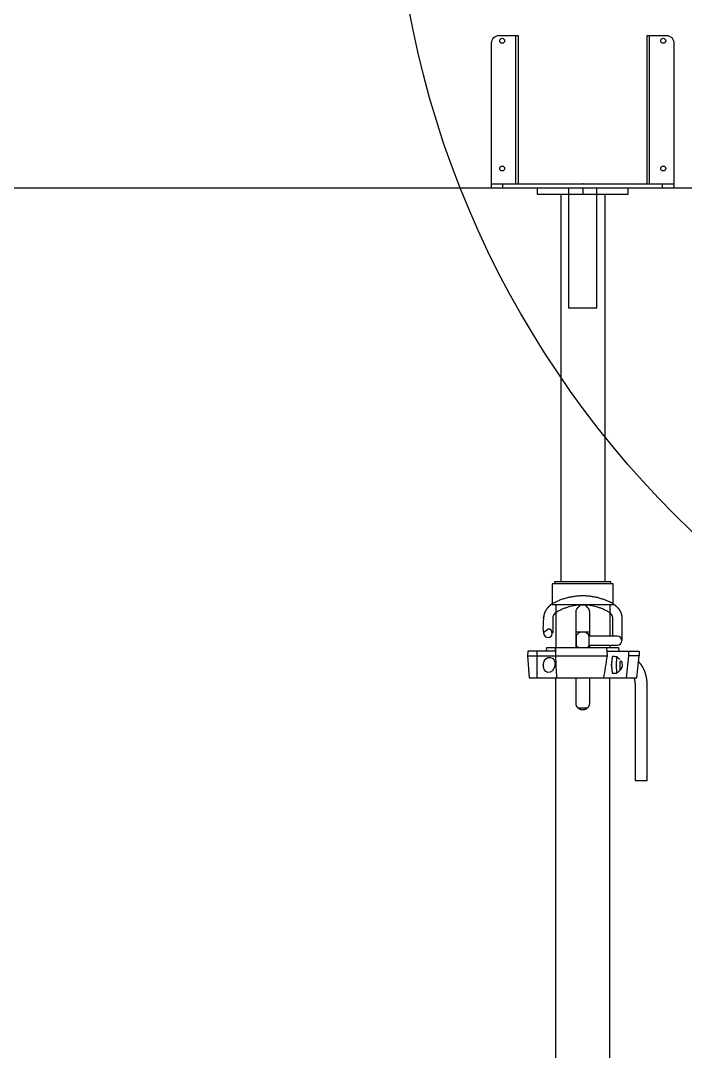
# Model space of a CAD drawing. Header units: millimetres. Extents: x 1924 to 471109, y -30014 to 109986.
# Drawn here: x 427905 to 428780, y 29968 to 31324 of the extents above; entities that cross this region are included whole.
import ezdxf

# ---------------------------------------------------------------- set-up
doc = ezdxf.new("R2010")
doc.units = ezdxf.units.MM
doc.header["$LTSCALE"] = 100
doc.linetypes.add('104', pattern=[4, 2, -2])
doc.layers.add('D NOSNIKY', color=7, linetype='Continuous', true_color=0x994d4d)
doc.layers.add('detaily', color=10, linetype='Continuous')
doc.layers.add('PERI_HELPLINE', color=140, linetype='Continuous', plot=False)
doc.layers.add('PERI_HIDDEN', color=30, linetype='104', plot=False)

msp = doc.modelspace()

# ---------------------------------------------------------------- linework, layer by layer
at = {"color": 0, "linetype": 'ByBlock'}
for p, q in [((428556.915, 31109.112), (428556.915, 31304.112)), ((428732.915, 31109.112), (428732.915, 31304.112)), ((428524.915, 31109.112), (428764.915, 31109.112))]:
    msp.add_line(p, q, dxfattribs=at).dxf.unprotected_set("ltscale", 0)
for p, q in [((428615.915, 31095.112), (428615.915, 30585.612)), ((428673.915, 31095.112), (428673.915, 30585.612)), ((428609.37, 30555.612), (428609.37, 30499.112)), ((428680.46, 30555.612), (428680.46, 30514.112)), ((428653.665, 30519.112), (428636.165, 30519.112)), ((428653.665, 30502.112), (428653.665, 30499.112)), ((428680.46, 30502.112), (428680.46, 30499.112)), ((428705.185, 30494.112), (428705.185, 30488.112)), ((428650.772, 30419.112), (428639.057, 30419.112))]:
    msp.add_line(p, q, dxfattribs=at)
msp.add_lwpolyline([(428729.915, 31109.112), (428729.915, 31304.112), (428754.915, 31304.112, -0.41421356), (428764.915, 31294.112), (428764.915, 31103.112), (428524.915, 31103.112), (428524.915, 31294.112, -0.41421356), (428534.915, 31304.112), (428559.915, 31304.112), (428559.915, 31109.112)], format="xyb", dxfattribs=at).dxf.unprotected_set("ltscale", 0)
msp.add_lwpolyline([(428704.915, 31103.112), (428584.915, 31103.112), (428584.915, 31095.112), (428704.915, 31095.112)], close=True)
msp.add_lwpolyline([(428684.915, 30555.612), (428684.915, 30582.612), (428604.915, 30582.612), (428604.915, 30555.612)], close=True, dxfattribs=at)
for points in [[(428681.915, 30582.612), (428681.915, 30585.612), (428607.915, 30585.612), (428607.915, 30582.612)], [(428636.165, 30499.112), (428636.165, 30545.612), (428636.166, 30545.757), (428636.17, 30545.902), (428636.176, 30546.049), (428636.185, 30546.196), (428636.197, 30546.343), (428636.21, 30546.491), (428636.227, 30546.639), (428636.246, 30546.788), (428636.268, 30546.936), (428636.292, 30547.085), (428636.319, 30547.233), (428636.348, 30547.382), (428636.38, 30547.53), (428636.414, 30547.678), (428636.451, 30547.825), (428636.491, 30547.972), (428636.533, 30548.119), (428636.578, 30548.265), (428636.625, 30548.41), (428636.675, 30548.555), (428636.727, 30548.698), (428636.782, 30548.841), (428636.84, 30548.982), (428636.9, 30549.123), (428636.963, 30549.262), (428637.028, 30549.4), (428637.096, 30549.537), (428637.166, 30549.673), (428637.238, 30549.807), (428637.312, 30549.94), (428637.388, 30550.071), (428637.467, 30550.2), (428637.548, 30550.328), (428637.63, 30550.455), (428637.715, 30550.579), (428637.801, 30550.702), (428637.889, 30550.823), (428637.979, 30550.943), (428638.07, 30551.06), (428638.163, 30551.175), (428638.257, 30551.288), (428638.353, 30551.399), (428638.451, 30551.508), (428638.549, 30551.615), (428638.649, 30551.72), (428638.751, 30551.822), (428638.854, 30551.922), (428638.959, 30552.022), (428639.067, 30552.12), (428639.177, 30552.217), (428639.289, 30552.312), (428639.403, 30552.406), (428639.519, 30552.499), (428639.637, 30552.59), (428639.757, 30552.679), (428639.879, 30552.766), (428640.003, 30552.852), (428640.128, 30552.935), (428640.255, 30553.017), (428640.384, 30553.097), (428640.514, 30553.174), (428640.646, 30553.25), (428640.78, 30553.323), (428640.915, 30553.394), (428640.915, 30555.612)], [(428648.915, 30555.612), (428648.915, 30553.394), (428649.05, 30553.323), (428649.183, 30553.25), (428649.315, 30553.174), (428649.446, 30553.097), (428649.574, 30553.017), (428649.701, 30552.935), (428649.827, 30552.852), (428649.951, 30552.766), (428650.072, 30552.679), (428650.192, 30552.59), (428650.31, 30552.499), (428650.427, 30552.406), (428650.541, 30552.312), (428650.653, 30552.217), (428650.762, 30552.12), (428650.87, 30552.022), (428650.976, 30551.922), (428651.079, 30551.822), (428651.18, 30551.72), (428651.28, 30551.615), (428651.379, 30551.508), (428651.476, 30551.399), (428651.572, 30551.288), (428651.667, 30551.175), (428651.76, 30551.06), (428651.851, 30550.943), (428651.941, 30550.823), (428652.029, 30550.702), (428652.115, 30550.579), (428652.199, 30550.455), (428652.282, 30550.328), (428652.362, 30550.2), (428652.441, 30550.071), (428652.518, 30549.94), (428652.592, 30549.807), (428652.664, 30549.673), (428652.734, 30549.537), (428652.801, 30549.4), (428652.867, 30549.262), (428652.929, 30549.123), (428652.989, 30548.982), (428653.047, 30548.841), (428653.102, 30548.698), (428653.155, 30548.555), (428653.204, 30548.41), (428653.252, 30548.265), (428653.296, 30548.119), (428653.339, 30547.972), (428653.378, 30547.825), (428653.415, 30547.678), (428653.45, 30547.53), (428653.481, 30547.382), (428653.511, 30547.233), (428653.538, 30547.085), (428653.562, 30546.936), (428653.583, 30546.788), (428653.602, 30546.639), (428653.619, 30546.491), (428653.633, 30546.343), (428653.644, 30546.196), (428653.653, 30546.049), (428653.66, 30545.902), (428653.663, 30545.757), (428653.665, 30545.612), (428653.665, 30514.112)], [(428684.994, 30556.517), (428684.994, 30556.517), (428685.072, 30556.464), (428685.151, 30556.41), (428685.229, 30556.356), (428685.307, 30556.302), (428685.385, 30556.247), (428685.462, 30556.193), (428685.54, 30556.138), (428685.617, 30556.083), (428685.694, 30556.028), (428685.771, 30555.973), (428685.847, 30555.918), (428685.923, 30555.863), (428686, 30555.807), (428686.076, 30555.752), (428686.151, 30555.696), (428686.227, 30555.64), (428686.302, 30555.584), (428686.377, 30555.528), (428686.452, 30555.472), (428686.527, 30555.415), (428686.601, 30555.359), (428686.675, 30555.302), (428686.749, 30555.245), (428686.823, 30555.188), (428686.897, 30555.131), (428686.97, 30555.073), (428687.043, 30555.016), (428687.116, 30554.958), (428687.189, 30554.901), (428687.261, 30554.843), (428687.334, 30554.785), (428687.406, 30554.726), (428687.478, 30554.668), (428687.549, 30554.61), (428687.621, 30554.551), (428687.692, 30554.492), (428687.763, 30554.433), (428687.833, 30554.374), (428687.904, 30554.315), (428687.974, 30554.256), (428688.044, 30554.196), (428688.114, 30554.137), (428688.184, 30554.077), (428688.253, 30554.017), (428688.322, 30553.957), (428688.391, 30553.896), (428688.46, 30553.836), (428688.528, 30553.776), (428688.597, 30553.715), (428688.665, 30553.654), (428688.732, 30553.593), (428688.8, 30553.532), (428688.867, 30553.471), (428688.934, 30553.409), (428689.001, 30553.347), (428689.068, 30553.286), (428689.134, 30553.224), (428689.201, 30553.162), (428689.267, 30553.1), (428689.332, 30553.037), (428689.398, 30552.975), (428689.463, 30552.912), (428689.528, 30552.849), (428689.593, 30552.786), (428689.658, 30552.723), (428689.722, 30552.66), (428689.786, 30552.596), (428689.85, 30552.533), (428689.914, 30552.469), (428689.977, 30552.405), (428690.04, 30552.341), (428690.103, 30552.277), (428690.166, 30552.212), (428690.228, 30552.148), (428690.29, 30552.083), (428690.352, 30552.018), (428690.414, 30551.953), (428690.475, 30551.888), (428690.536, 30551.823), (428690.597, 30551.757), (428690.658, 30551.692), (428690.718, 30551.626), (428690.778, 30551.56), (428690.838, 30551.494), (428690.898, 30551.428), (428690.957, 30551.362), (428691.016, 30551.295), (428691.075, 30551.228), (428691.133, 30551.162), (428691.192, 30551.095), (428691.25, 30551.027), (428691.308, 30550.96), (428691.365, 30550.893), (428691.422, 30550.825), (428691.479, 30550.757), (428691.536, 30550.689), (428691.593, 30550.621), (428691.649, 30550.553), (428691.705, 30550.485), (428691.76, 30550.416), (428691.816, 30550.348), (428691.871, 30550.279), (428691.926, 30550.21), (428691.98, 30550.141), (428692.034, 30550.071), (428692.088, 30550.002), (428692.142, 30549.932), (428692.196, 30549.863), (428692.249, 30549.793), (428692.302, 30549.723), (428692.354, 30549.652), (428692.406, 30549.582), (428692.459, 30549.511), (428692.51, 30549.441), (428692.562, 30549.37), (428692.613, 30549.299), (428692.664, 30549.228), (428692.714, 30549.156), (428692.765, 30549.085), (428692.815, 30549.013), (428692.864, 30548.941), (428692.914, 30548.87), (428692.963, 30548.797), (428693.012, 30548.725), (428693.06, 30548.653), (428693.109, 30548.58), (428693.157, 30548.508), (428693.204, 30548.435), (428693.252, 30548.362), (428693.299, 30548.288), (428693.345, 30548.215), (428693.392, 30548.142), (428693.438, 30548.068), (428693.484, 30547.994), (428693.529, 30547.92), (428693.575, 30547.846), (428693.62, 30547.772), (428693.664, 30547.697), (428693.708, 30547.623), (428693.752, 30547.548), (428693.796, 30547.473), (428693.84, 30547.398), (428693.883, 30547.323), (428693.925, 30547.248), (428693.968, 30547.172), (428694.01, 30547.096), (428694.052, 30547.02), (428694.093, 30546.944), (428694.134, 30546.868), (428694.175, 30546.792), (428694.216, 30546.716), (428694.256, 30546.639), (428694.296, 30546.562), (428694.335, 30546.485), (428694.375, 30546.408), (428694.414, 30546.331), (428694.452, 30546.253), (428694.491, 30546.176), (428694.528, 30546.098), (428694.566, 30546.02), (428694.603, 30545.942), (428694.64, 30545.864), (428694.677, 30545.786), (428694.713, 30545.707), (428694.749, 30545.628), (428694.784, 30545.55), (428694.819, 30545.471), (428694.854, 30545.392), (428694.889, 30545.312), (428694.923, 30545.233), (428694.956, 30545.153), (428694.99, 30545.074), (428695.023, 30544.994), (428695.055, 30544.914), (428695.088, 30544.834), (428695.12, 30544.753), (428695.151, 30544.673), (428695.182, 30544.592), (428695.213, 30544.512), (428695.244, 30544.431), (428695.274, 30544.35), (428695.303, 30544.269), (428695.333, 30544.188), (428695.362, 30544.106), (428695.39, 30544.025), (428695.419, 30543.943), (428695.447, 30543.862), (428695.474, 30543.78), (428695.501, 30543.698), (428695.528, 30543.616), (428695.554, 30543.534), (428695.58, 30543.452), (428695.606, 30543.369), (428695.631, 30543.287), (428695.656, 30543.204), (428695.681, 30543.122), (428695.705, 30543.039), (428695.728, 30542.956), (428695.752, 30542.873), (428695.775, 30542.79), (428695.797, 30542.707), (428695.819, 30542.623), (428695.841, 30542.54), (428695.863, 30542.457), (428695.884, 30542.373), (428695.904, 30542.289), (428695.925, 30542.206), (428695.944, 30542.122), (428695.964, 30542.038), (428695.983, 30541.954), (428696.002, 30541.87), (428696.02, 30541.786), (428696.038, 30541.701), (428696.055, 30541.617), (428696.072, 30541.533), (428696.089, 30541.448), (428696.105, 30541.364), (428696.121, 30541.279), (428696.136, 30541.194), (428696.151, 30541.109), (428696.166, 30541.025), (428696.18, 30540.94), (428696.194, 30540.855), (428696.208, 30540.77), (428696.221, 30540.685), (428696.233, 30540.6), (428696.245, 30540.514), (428696.257, 30540.429), (428696.268, 30540.344), (428696.279, 30540.258), (428696.29, 30540.173), (428696.3, 30540.088), (428696.31, 30540.002), (428696.319, 30539.916), (428696.328, 30539.831), (428696.336, 30539.745), (428696.344, 30539.66), (428696.352, 30539.574), (428696.359, 30539.488), (428696.366, 30539.402), (428696.372, 30539.316), (428696.378, 30539.231), (428696.383, 30539.145), (428696.388, 30539.059), (428696.393, 30538.973), (428696.397, 30538.887), (428696.401, 30538.801), (428696.404, 30538.715), (428696.407, 30538.629), (428696.409, 30538.542), (428696.411, 30538.456), (428696.413, 30538.37), (428696.414, 30538.284), (428696.415, 30538.198), (428696.415, 30538.112), (428696.415, 30508.112)], [(428609.37, 30544.891), (428609.299, 30544.829), (428609.23, 30544.768), (428609.161, 30544.706), (428609.093, 30544.644), (428609.025, 30544.583), (428608.958, 30544.521), (428608.892, 30544.46), (428608.827, 30544.398), (428608.762, 30544.337), (428608.698, 30544.276), (428608.635, 30544.214), (428608.572, 30544.153), (428608.51, 30544.092), (428608.449, 30544.031), (428608.388, 30543.97), (428608.328, 30543.909), (428608.269, 30543.848), (428608.21, 30543.787), (428608.153, 30543.726), (428608.096, 30543.666), (428608.039, 30543.605), (428607.984, 30543.545), (428607.929, 30543.485), (428607.874, 30543.425), (428607.821, 30543.365), (428607.768, 30543.305), (428607.716, 30543.246), (428607.664, 30543.186), (428607.614, 30543.127), (428607.563, 30543.067), (428607.514, 30543.008), (428607.465, 30542.949), (428607.417, 30542.89), (428607.37, 30542.832), (428607.323, 30542.773), (428607.277, 30542.714), (428607.232, 30542.656), (428607.187, 30542.598), (428607.143, 30542.54), (428607.099, 30542.482), (428607.057, 30542.425), (428607.014, 30542.367), (428606.973, 30542.31), (428606.932, 30542.252), (428606.892, 30542.195), (428606.852, 30542.139), (428606.813, 30542.082), (428606.775, 30542.025), (428606.737, 30541.969), (428606.7, 30541.913), (428606.663, 30541.857), (428606.628, 30541.801), (428606.592, 30541.745), (428606.558, 30541.69), (428606.524, 30541.634), (428606.49, 30541.579), (428606.457, 30541.524), (428606.425, 30541.469), (428606.393, 30541.415), (428606.362, 30541.36), (428606.331, 30541.306), (428606.302, 30541.252), (428606.272, 30541.198), (428606.243, 30541.145), (428606.215, 30541.091), (428606.187, 30541.038), (428606.16, 30540.985), (428606.134, 30540.932), (428606.108, 30540.88), (428606.082, 30540.827), (428606.057, 30540.775), (428606.033, 30540.723), (428606.009, 30540.671), (428605.986, 30540.62), (428605.963, 30540.568), (428605.941, 30540.517), (428605.919, 30540.466), (428605.898, 30540.416), (428605.878, 30540.365), (428605.858, 30540.315), (428605.838, 30540.265), (428605.819, 30540.215), (428605.8, 30540.166), (428605.782, 30540.116), (428605.765, 30540.067), (428605.748, 30540.019), (428605.731, 30539.97), (428605.715, 30539.922), (428605.7, 30539.873), (428605.684, 30539.826), (428605.67, 30539.778), (428605.656, 30539.73), (428605.642, 30539.683), (428605.628, 30539.636), (428605.615, 30539.589), (428605.603, 30539.542), (428605.591, 30539.496), (428605.579, 30539.449), (428605.568, 30539.403), (428605.557, 30539.357), (428605.547, 30539.311), (428605.537, 30539.265), (428605.528, 30539.22), (428605.518, 30539.174), (428605.51, 30539.129), (428605.501, 30539.084), (428605.493, 30539.039), (428605.486, 30538.994), (428605.479, 30538.949), (428605.472, 30538.904), (428605.466, 30538.859), (428605.46, 30538.815), (428605.454, 30538.77), (428605.449, 30538.726), (428605.444, 30538.682), (428605.44, 30538.638), (428605.436, 30538.594), (428605.432, 30538.55), (428605.426, 30538.462), (428605.421, 30538.374), (428605.417, 30538.286), (428605.415, 30538.199), (428605.415, 30538.112), (428605.415, 30518.112)], [(428684.415, 30514.112), (428684.415, 30538.112), (428684.414, 30538.199), (428684.412, 30538.287), (428684.409, 30538.375), (428684.404, 30538.463), (428684.398, 30538.551), (428684.391, 30538.64), (428684.382, 30538.73), (428684.377, 30538.774), (428684.371, 30538.819), (428684.365, 30538.864), (428684.359, 30538.909), (428684.353, 30538.954), (428684.346, 30539), (428684.338, 30539.045), (428684.331, 30539.091), (428684.322, 30539.136), (428684.314, 30539.182), (428684.305, 30539.228), (428684.295, 30539.274), (428684.286, 30539.32), (428684.275, 30539.366), (428684.265, 30539.413), (428684.254, 30539.459), (428684.242, 30539.506), (428684.23, 30539.553), (428684.218, 30539.6), (428684.205, 30539.647), (428684.191, 30539.694), (428684.178, 30539.742), (428684.163, 30539.789), (428684.149, 30539.837), (428684.133, 30539.885), (428684.118, 30539.933), (428684.102, 30539.981), (428684.085, 30540.03), (428684.068, 30540.078), (428684.05, 30540.127), (428684.032, 30540.176), (428684.014, 30540.225), (428683.995, 30540.274), (428683.975, 30540.324), (428683.955, 30540.373), (428683.934, 30540.423), (428683.913, 30540.473), (428683.892, 30540.523), (428683.869, 30540.574), (428683.847, 30540.625), (428683.824, 30540.675), (428683.8, 30540.726), (428683.776, 30540.778), (428683.751, 30540.829), (428683.725, 30540.881), (428683.699, 30540.933), (428683.673, 30540.985), (428683.646, 30541.037), (428683.618, 30541.09), (428683.59, 30541.143), (428683.561, 30541.196), (428683.532, 30541.249), (428683.502, 30541.302), (428683.472, 30541.356), (428683.441, 30541.41), (428683.409, 30541.464), (428683.377, 30541.519), (428683.344, 30541.574), (428683.311, 30541.629), (428683.276, 30541.684), (428683.242, 30541.739), (428683.207, 30541.795), (428683.171, 30541.851), (428683.134, 30541.907), (428683.097, 30541.963), (428683.059, 30542.02), (428683.02, 30542.077), (428682.981, 30542.134), (428682.942, 30542.191), (428682.901, 30542.248), (428682.86, 30542.305), (428682.818, 30542.363), (428682.776, 30542.421), (428682.733, 30542.479), (428682.689, 30542.537), (428682.645, 30542.595), (428682.6, 30542.653), (428682.554, 30542.712), (428682.508, 30542.77), (428682.461, 30542.829), (428682.413, 30542.888), (428682.365, 30542.947), (428682.316, 30543.007), (428682.266, 30543.066), (428682.216, 30543.126), (428682.165, 30543.185), (428682.113, 30543.245), (428682.061, 30543.305), (428682.008, 30543.365), (428681.954, 30543.425), (428681.9, 30543.485), (428681.845, 30543.545), (428681.789, 30543.606), (428681.733, 30543.666), (428681.676, 30543.727), (428681.618, 30543.787), (428681.559, 30543.848), (428681.5, 30543.909), (428681.44, 30543.97), (428681.38, 30544.031), (428681.319, 30544.092), (428681.257, 30544.153), (428681.194, 30544.214), (428681.131, 30544.276), (428681.067, 30544.337), (428681.002, 30544.398), (428680.937, 30544.46), (428680.871, 30544.521), (428680.804, 30544.583), (428680.737, 30544.644), (428680.669, 30544.706), (428680.6, 30544.768), (428680.53, 30544.829), (428680.46, 30544.891)], [(428608.879, 30499.112), (428608.874, 30498.114), (428608.868, 30497.115), (428608.862, 30496.115), (428608.857, 30495.114), (428608.851, 30494.112), (428572.862, 30494.112), (428572.446, 30488.112), (428677.384, 30488.112)], [(428585.083, 30459.112), (428584.946, 30488.112), (428585.027, 30494.112)], [(428597.403, 30494.112), (428597.665, 30499.112), (428692.015, 30499.112), (428692.277, 30494.112)], [(428608.992, 30499.112), (428608.98, 30496.922), (428608.968, 30494.728), (428608.956, 30492.528), (428608.944, 30490.322), (428608.933, 30488.112), (428609.135, 30484.299), (428609.337, 30480.542), (428609.541, 30476.838), (428609.745, 30473.188), (428609.95, 30469.591), (428610.155, 30466.046), (428610.361, 30462.553), (428610.569, 30459.112)], [(428672.724, 30459.112), (428673.278, 30462.542), (428673.84, 30466.025), (428674.41, 30469.563), (428674.988, 30473.156), (428675.574, 30476.807), (428676.168, 30480.515), (428676.772, 30484.283), (428677.384, 30488.112), (428676.861, 30499.112)], [(428677.099, 30494.112), (428719.185, 30494.112), (428719.185, 30488.112)], [(428572.446, 30488.112), (428574.532, 30459.112), (428716.101, 30459.112), (428719.185, 30488.112), (428705.185, 30488.112), (428702.101, 30459.112)], [(428712.524, 30459.112), (428712.564, 30458.959), (428712.603, 30458.805), (428712.642, 30458.65), (428712.68, 30458.494), (428712.718, 30458.338), (428712.755, 30458.181), (428712.792, 30458.023), (428712.828, 30457.864), (428712.864, 30457.704), (428712.899, 30457.543), (428712.934, 30457.382), (428712.968, 30457.22), (428713.001, 30457.057), (428713.034, 30456.894), (428713.098, 30456.565), (428713.159, 30456.233), (428713.219, 30455.899), (428713.276, 30455.562), (428713.33, 30455.223), (428713.382, 30454.881), (428713.431, 30454.538), (428713.478, 30454.192), (428713.522, 30453.844), (428713.564, 30453.495), (428713.603, 30453.144), (428713.64, 30452.791), (428713.673, 30452.437), (428713.705, 30452.081), (428713.733, 30451.724), (428713.759, 30451.366), (428713.782, 30451.007), (428713.803, 30450.647), (428713.821, 30450.287), (428713.836, 30449.925), (428713.848, 30449.563), (428713.858, 30449.201), (428713.865, 30448.838), (428713.869, 30448.475), (428713.87, 30448.112), (428713.87, 30324.112), (428729.87, 30324.112), (428729.87, 30448.112), (428729.87, 30448.406), (428729.868, 30448.701), (428729.864, 30448.995), (428729.86, 30449.289), (428729.854, 30449.584), (428729.846, 30449.878), (428729.837, 30450.172), (428729.827, 30450.466), (428729.816, 30450.76), (428729.803, 30451.053), (428729.789, 30451.347), (428729.773, 30451.64), (428729.756, 30451.933), (428729.738, 30452.226), (428729.718, 30452.518), (428729.697, 30452.811), (428729.675, 30453.103), (428729.651, 30453.394), (428729.626, 30453.686), (428729.6, 30453.977), (428729.572, 30454.268), (428729.543, 30454.558), (428729.512, 30454.848), (428729.481, 30455.138), (428729.447, 30455.427), (428729.413, 30455.715), (428729.377, 30456.004), (428729.34, 30456.291), (428729.301, 30456.579), (428729.261, 30456.866), (428729.22, 30457.152), (428729.177, 30457.437), (428729.134, 30457.723), (428729.088, 30458.007), (428729.042, 30458.291), (428728.994, 30458.574), (428728.944, 30458.857), (428728.894, 30459.139), (428728.842, 30459.421), (428728.788, 30459.701), (428728.733, 30459.981), (428728.677, 30460.261), (428728.62, 30460.539), (428728.561, 30460.817), (428728.501, 30461.094), (428728.44, 30461.371), (428728.377, 30461.646), (428728.313, 30461.921), (428728.247, 30462.195), (428728.18, 30462.469), (428728.112, 30462.741), (428728.042, 30463.012), (428727.971, 30463.283), (428727.899, 30463.553), (428727.825, 30463.822), (428727.75, 30464.09), (428727.674, 30464.357), (428727.596, 30464.623), (428727.517, 30464.888), (428727.436, 30465.152), (428727.354, 30465.416), (428727.271, 30465.678), (428727.186, 30465.939), (428727.1, 30466.199), (428727.056, 30466.329), (428727.013, 30466.458), (428726.968, 30466.588), (428726.924, 30466.717), (428726.879, 30466.845), (428726.833, 30466.974), (428726.788, 30467.102), (428726.742, 30467.23), (428726.696, 30467.357), (428726.649, 30467.485), (428726.602, 30467.612), (428726.554, 30467.738), (428726.507, 30467.865), (428726.459, 30467.991), (428726.41, 30468.117), (428726.362, 30468.243), (428726.313, 30468.368), (428726.263, 30468.493), (428726.213, 30468.618), (428726.163, 30468.743), (428726.113, 30468.867), (428726.062, 30468.991), (428726.011, 30469.114), (428725.959, 30469.238), (428725.907, 30469.361), (428725.855, 30469.484), (428725.802, 30469.606), (428725.749, 30469.728), (428725.696, 30469.85), (428725.642, 30469.972), (428725.588, 30470.093), (428725.533, 30470.214), (428725.479, 30470.335), (428725.423, 30470.455), (428725.368, 30470.575), (428725.312, 30470.695), (428725.255, 30470.814), (428725.199, 30470.933), (428725.142, 30471.052), (428725.084, 30471.17), (428725.026, 30471.289), (428724.968, 30471.406), (428724.909, 30471.524), (428724.85, 30471.641), (428724.791, 30471.758), (428724.731, 30471.874), (428724.671, 30471.991), (428724.61, 30472.107), (428724.549, 30472.222), (428724.488, 30472.337), (428724.426, 30472.452), (428724.364, 30472.567), (428724.302, 30472.681), (428724.239, 30472.795), (428724.175, 30472.908), (428724.112, 30473.021), (428724.047, 30473.134), (428723.983, 30473.247), (428723.918, 30473.359), (428723.853, 30473.471), (428723.787, 30473.582), (428723.721, 30473.693), (428723.654, 30473.804), (428723.587, 30473.914), (428723.52, 30474.024), (428723.452, 30474.134), (428723.384, 30474.243), (428723.315, 30474.352), (428723.246, 30474.461), (428723.176, 30474.569), (428723.106, 30474.677), (428723.036, 30474.784), (428722.965, 30474.892), (428722.894, 30474.998), (428722.823, 30475.105), (428722.75, 30475.211), (428722.678, 30475.316), (428722.605, 30475.422), (428722.532, 30475.526), (428722.458, 30475.631), (428722.384, 30475.735), (428722.309, 30475.839), (428722.234, 30475.942), (428722.158, 30476.045), (428722.082, 30476.148), (428722.006, 30476.25), (428721.929, 30476.352), (428721.851, 30476.453), (428721.774, 30476.554), (428721.695, 30476.655), (428721.616, 30476.755), (428721.537, 30476.855), (428721.457, 30476.954), (428721.377, 30477.053), (428721.296, 30477.152), (428721.215, 30477.25), (428721.133, 30477.347), (428721.051, 30477.445), (428720.968, 30477.541), (428720.885, 30477.638), (428720.801, 30477.733), (428720.717, 30477.829), (428720.632, 30477.924), (428720.546, 30478.018), (428720.461, 30478.112), (428720.374, 30478.206), (428720.287, 30478.299), (428720.2, 30478.391), (428720.112, 30478.483), (428720.024, 30478.575), (428719.935, 30478.666), (428719.845, 30478.757), (428719.755, 30478.847), (428719.664, 30478.937), (428719.573, 30479.026), (428719.481, 30479.114), (428719.389, 30479.202), (428719.296, 30479.29), (428719.203, 30479.377), (428719.109, 30479.464), (428719.014, 30479.55), (428718.919, 30479.635), (428718.824, 30479.72), (428718.727, 30479.805), (428718.631, 30479.888), (428718.533, 30479.972), (428718.435, 30480.055), (428718.337, 30480.137)], [(428609.415, 28641.112), (428609.415, 30335.362), (428609.37, 30350.362), (428609.37, 30459.112)], [(428653.665, 30459.112), (428653.665, 30425.612), (428653.664, 30425.508), (428653.662, 30425.404), (428653.659, 30425.3), (428653.654, 30425.195), (428653.649, 30425.09), (428653.641, 30424.985), (428653.633, 30424.879), (428653.623, 30424.773), (428653.612, 30424.668), (428653.6, 30424.562), (428653.586, 30424.455), (428653.571, 30424.349), (428653.555, 30424.243), (428653.537, 30424.137), (428653.518, 30424.031), (428653.498, 30423.924), (428653.477, 30423.818), (428653.454, 30423.712), (428653.43, 30423.607), (428653.404, 30423.501), (428653.377, 30423.395), (428653.349, 30423.29), (428653.32, 30423.185), (428653.289, 30423.08), (428653.257, 30422.976), (428653.224, 30422.872), (428653.189, 30422.768), (428653.153, 30422.665), (428653.116, 30422.562), (428653.077, 30422.46), (428653.037, 30422.358), (428652.996, 30422.257), (428652.954, 30422.156), (428652.91, 30422.056), (428652.865, 30421.957), (428652.818, 30421.858), (428652.771, 30421.76), (428652.722, 30421.662), (428652.672, 30421.565), (428652.621, 30421.469), (428652.568, 30421.374), (428652.515, 30421.279), (428652.46, 30421.185), (428652.405, 30421.092), (428652.348, 30420.999), (428652.29, 30420.908), (428652.232, 30420.817), (428652.172, 30420.727), (428652.111, 30420.638), (428652.05, 30420.55), (428651.987, 30420.463), (428651.924, 30420.377), (428651.86, 30420.292), (428651.795, 30420.208), (428651.729, 30420.125), (428651.662, 30420.043), (428651.594, 30419.961), (428651.526, 30419.881), (428651.457, 30419.802), (428651.388, 30419.725), (428651.317, 30419.648), (428651.246, 30419.572), (428651.175, 30419.498), (428651.102, 30419.425), (428651.029, 30419.352), (428650.955, 30419.281), (428650.879, 30419.21), (428650.802, 30419.139), (428650.725, 30419.07), (428650.646, 30419.001), (428650.566, 30418.932), (428650.485, 30418.865), (428650.402, 30418.798), (428650.319, 30418.732), (428650.235, 30418.667), (428650.15, 30418.603), (428650.064, 30418.54), (428649.977, 30418.477), (428649.889, 30418.416), (428649.8, 30418.355), (428649.71, 30418.295), (428649.619, 30418.237), (428649.528, 30418.179), (428649.435, 30418.122), (428649.342, 30418.067), (428649.248, 30418.012), (428649.153, 30417.958), (428649.058, 30417.906), (428648.962, 30417.855), (428648.865, 30417.805), (428648.767, 30417.756), (428648.669, 30417.708), (428648.57, 30417.662), (428648.471, 30417.617), (428648.37, 30417.573), (428648.27, 30417.53), (428648.168, 30417.489), (428648.067, 30417.449), (428647.964, 30417.411), (428647.862, 30417.373), (428647.758, 30417.337), (428647.655, 30417.303), (428647.551, 30417.269), (428647.446, 30417.237), (428647.341, 30417.206), (428647.236, 30417.177), (428647.131, 30417.149), (428647.026, 30417.122), (428646.92, 30417.097), (428646.814, 30417.073), (428646.708, 30417.05), (428646.602, 30417.028), (428646.496, 30417.008), (428646.39, 30416.989), (428646.283, 30416.972), (428646.177, 30416.955), (428646.071, 30416.94), (428645.965, 30416.927), (428645.859, 30416.914), (428645.753, 30416.903), (428645.647, 30416.893), (428645.542, 30416.885), (428645.437, 30416.878), (428645.332, 30416.872), (428645.227, 30416.867), (428645.122, 30416.864), (428645.018, 30416.862), (428644.915, 30416.862), (428644.811, 30416.862), (428644.707, 30416.864), (428644.603, 30416.867), (428644.498, 30416.872), (428644.393, 30416.878), (428644.288, 30416.885), (428644.182, 30416.893), (428644.076, 30416.903), (428643.971, 30416.914), (428643.865, 30416.927), (428643.758, 30416.94), (428643.652, 30416.955), (428643.546, 30416.972), (428643.44, 30416.989), (428643.334, 30417.008), (428643.227, 30417.028), (428643.121, 30417.05), (428643.015, 30417.073), (428642.909, 30417.097), (428642.804, 30417.122), (428642.698, 30417.149), (428642.593, 30417.177), (428642.488, 30417.206), (428642.383, 30417.237), (428642.279, 30417.269), (428642.175, 30417.303), (428642.071, 30417.337), (428641.968, 30417.373), (428641.865, 30417.411), (428641.763, 30417.449), (428641.661, 30417.489), (428641.56, 30417.53), (428641.459, 30417.573), (428641.359, 30417.617), (428641.259, 30417.662), (428641.161, 30417.708), (428641.062, 30417.756), (428640.965, 30417.805), (428640.868, 30417.855), (428640.772, 30417.906), (428640.676, 30417.958), (428640.581, 30418.012), (428640.487, 30418.067), (428640.394, 30418.122), (428640.302, 30418.179), (428640.21, 30418.237), (428640.12, 30418.295), (428640.03, 30418.355), (428639.941, 30418.416), (428639.853, 30418.477), (428639.766, 30418.54), (428639.68, 30418.603), (428639.595, 30418.667), (428639.51, 30418.732), (428639.427, 30418.798), (428639.345, 30418.865), (428639.264, 30418.932), (428639.184, 30419.001), (428639.105, 30419.07), (428639.027, 30419.139), (428638.95, 30419.21), (428638.875, 30419.281), (428638.8, 30419.352), (428638.727, 30419.425), (428638.655, 30419.498), (428638.583, 30419.572), (428638.512, 30419.648), (428638.442, 30419.725), (428638.372, 30419.802), (428638.303, 30419.881), (428638.235, 30419.961), (428638.168, 30420.043), (428638.101, 30420.125), (428638.035, 30420.208), (428637.97, 30420.292), (428637.906, 30420.377), (428637.842, 30420.463), (428637.78, 30420.55), (428637.718, 30420.638), (428637.658, 30420.727), (428637.598, 30420.817), (428637.539, 30420.908), (428637.482, 30420.999), (428637.425, 30421.092), (428637.369, 30421.185), (428637.315, 30421.279), (428637.261, 30421.374), (428637.209, 30421.469), (428637.158, 30421.565), (428637.108, 30421.662), (428637.059, 30421.76), (428637.011, 30421.858), (428636.965, 30421.957), (428636.92, 30422.056), (428636.876, 30422.156), (428636.833, 30422.257), (428636.792, 30422.358), (428636.752, 30422.46), (428636.714, 30422.562), (428636.676, 30422.665), (428636.64, 30422.768), (428636.606, 30422.872), (428636.572, 30422.976), (428636.54, 30423.08), (428636.51, 30423.185), (428636.48, 30423.29), (428636.452, 30423.395), (428636.425, 30423.501), (428636.4, 30423.607), (428636.376, 30423.712), (428636.353, 30423.818), (428636.331, 30423.924), (428636.311, 30424.031), (428636.292, 30424.137), (428636.275, 30424.243), (428636.258, 30424.349), (428636.243, 30424.455), (428636.23, 30424.562), (428636.217, 30424.668), (428636.206, 30424.773), (428636.197, 30424.879), (428636.188, 30424.985), (428636.181, 30425.09), (428636.175, 30425.195), (428636.171, 30425.3), (428636.167, 30425.404), (428636.165, 30425.508), (428636.165, 30425.612), (428636.165, 30459.112)], [(428680.415, 28641.112), (428680.415, 30335.362), (428680.46, 30350.362), (428680.46, 30459.112)]]:
    msp.add_lwpolyline(points, dxfattribs=at)
for points in [[(428638.915, 30499.112, -0.41421356), (428636.915, 30501.112), (428636.915, 30515.112)], [(428652.915, 30515.112), (428652.915, 30501.112, -0.41421356), (428650.915, 30499.112)], [(428652.915, 30502.112), (428690.415, 30502.112, 1), (428690.415, 30514.112), (428652.915, 30514.112)]]:
    msp.add_lwpolyline(points, format="xyb", dxfattribs=at)
for centre in [(428538.915, 31297.112), (428750.915, 31297.112), (428538.915, 31129.112), (428750.915, 31129.112)]:
    msp.add_circle(centre, 3.25, dxfattribs=at).dxf.unprotected_set("ltscale", 0)
for centre, start, end in [((428642.915, 30512.612), 90, 157.380135), ((428646.915, 30512.612), 22.619865, 90)]:
    msp.add_arc(centre, 6.5, start, end, dxfattribs=at)
msp.add_ellipse((428600.725, 30476.112), major_axis=(-1.499, -9.935), ratio=0.76164659, dxfattribs=at)
for centre, major_axis, ratio, start_param, end_param in [((428587.9, 30476.112), (1.456, -9.972), 0.50974852, 1.21159877, 1.5187321), ((428689.876, 30476.112), (0, 8.5), 0.8660254, 1.21344347, 1.92814919)]:
    msp.add_ellipse(centre, major_axis=major_axis, ratio=ratio, start_param=start_param, end_param=end_param, dxfattribs=at)
for points, weights, knots in [([(428604.915, 30556.558), (428604.875, 30556.538), (428604.836, 30556.517), (428604.797, 30556.491), (428604.757, 30556.464), (428604.718, 30556.437), (428604.679, 30556.41), (428604.64, 30556.383), (428604.601, 30556.356), (428604.562, 30556.329), (428604.523, 30556.302), (428604.484, 30556.274), (428604.445, 30556.247), (428604.406, 30556.22), (428604.367, 30556.193), (428604.329, 30556.165), (428604.29, 30556.138), (428604.251, 30556.111), (428604.213, 30556.083), (428604.174, 30556.056), (428604.136, 30556.028), (428604.097, 30556.001), (428604.059, 30555.973), (428604.021, 30555.946), (428603.982, 30555.918), (428603.944, 30555.891), (428603.906, 30555.863), (428603.868, 30555.835), (428603.83, 30555.807), (428603.792, 30555.78), (428603.754, 30555.752), (428603.716, 30555.724), (428603.678, 30555.696), (428603.641, 30555.668), (428603.603, 30555.64), (428603.565, 30555.612), (428603.527, 30555.584), (428603.49, 30555.556), (428603.452, 30555.528), (428603.415, 30555.5), (428603.378, 30555.472), (428603.34, 30555.443), (428603.303, 30555.415), (428603.266, 30555.387), (428603.228, 30555.359), (428603.191, 30555.33), (428603.154, 30555.302), (428603.117, 30555.273), (428603.08, 30555.245), (428603.043, 30555.216), (428603.006, 30555.188), (428602.969, 30555.159), (428602.933, 30555.131), (428602.896, 30555.102), (428602.859, 30555.073), (428602.823, 30555.045), (428602.786, 30555.016), (428602.749, 30554.987), (428602.713, 30554.958), (428602.677, 30554.929), (428602.64, 30554.9), (428602.604, 30554.871), (428602.568, 30554.842), (428602.531, 30554.813), (428602.495, 30554.784), (428602.459, 30554.755), (428602.423, 30554.726), (428602.387, 30554.697), (428602.351, 30554.668), (428602.315, 30554.638), (428602.279, 30554.609), (428602.244, 30554.58), (428602.208, 30554.551), (428602.172, 30554.521), (428602.137, 30554.492), (428602.101, 30554.462), (428602.065, 30554.433), (428602.03, 30554.403), (428601.995, 30554.374), (428601.959, 30554.344), (428601.924, 30554.314), (428601.889, 30554.285), (428601.854, 30554.255), (428601.818, 30554.225), (428601.783, 30554.195), (428601.748, 30554.166), (428601.713, 30554.136), (428601.679, 30554.106), (428601.644, 30554.076), (428601.609, 30554.046), (428601.574, 30554.016), (428601.54, 30553.986), (428601.505, 30553.956), (428601.47, 30553.925), (428601.436, 30553.895), (428601.401, 30553.865), (428601.367, 30553.835), (428601.333, 30553.805), (428601.298, 30553.774), (428601.264, 30553.744), (428601.23, 30553.714), (428601.196, 30553.683), (428601.162, 30553.653), (428601.128, 30553.622), (428601.094, 30553.592), (428601.06, 30553.561), (428601.026, 30553.53), (428600.992, 30553.5), (428600.959, 30553.469), (428600.925, 30553.438), (428600.892, 30553.408), (428600.858, 30553.377), (428600.825, 30553.346), (428600.791, 30553.315), (428600.758, 30553.284), (428600.725, 30553.253), (428600.691, 30553.222), (428600.658, 30553.191), (428600.625, 30553.16), (428600.592, 30553.129), (428600.559, 30553.098), (428600.526, 30553.067), (428600.493, 30553.035), (428600.46, 30553.004), (428600.428, 30552.973), (428600.395, 30552.941), (428600.362, 30552.91), (428600.33, 30552.879), (428600.297, 30552.847), (428600.265, 30552.816), (428600.232, 30552.784), (428600.2, 30552.753), (428600.168, 30552.721), (428600.136, 30552.689), (428600.103, 30552.658), (428600.071, 30552.626), (428600.039, 30552.594), (428600.007, 30552.563), (428599.975, 30552.531), (428599.944, 30552.499), (428599.912, 30552.467), (428599.88, 30552.435), (428599.848, 30552.403), (428599.817, 30552.371), (428599.785, 30552.339), (428599.754, 30552.307), (428599.722, 30552.275), (428599.691, 30552.243), (428599.66, 30552.21), (428599.629, 30552.178), (428599.597, 30552.146), (428599.566, 30552.114), (428599.535, 30552.081), (428599.504, 30552.049), (428599.473, 30552.016), (428599.443, 30551.984), (428599.412, 30551.951), (428599.381, 30551.919), (428599.35, 30551.886), (428599.32, 30551.854), (428599.289, 30551.821), (428599.259, 30551.788), (428599.228, 30551.756), (428599.198, 30551.723), (428599.168, 30551.69), (428599.138, 30551.657), (428599.107, 30551.624), (428599.077, 30551.591), (428599.047, 30551.558), (428599.017, 30551.525), (428598.988, 30551.492), (428598.958, 30551.459), (428598.928, 30551.426), (428598.898, 30551.393), (428598.869, 30551.36), (428598.839, 30551.327), (428598.81, 30551.293), (428598.78, 30551.26), (428598.751, 30551.227), (428598.722, 30551.193), (428598.692, 30551.16), (428598.663, 30551.126), (428598.634, 30551.093), (428598.605, 30551.059), (428598.576, 30551.026), (428598.547, 30550.992), (428598.518, 30550.959), (428598.49, 30550.925), (428598.461, 30550.891), (428598.432, 30550.857), (428598.404, 30550.824), (428598.375, 30550.79), (428598.347, 30550.756), (428598.318, 30550.722), (428598.29, 30550.688), (428598.262, 30550.654), (428598.234, 30550.62), (428598.206, 30550.586), (428598.178, 30550.552), (428598.15, 30550.518), (428598.122, 30550.483), (428598.094, 30550.449), (428598.066, 30550.415), (428598.039, 30550.381), (428598.011, 30550.346), (428597.983, 30550.312), (428597.956, 30550.278), (428597.928, 30550.243), (428597.901, 30550.209), (428597.874, 30550.174), (428597.847, 30550.14), (428597.82, 30550.105), (428597.792, 30550.07), (428597.765, 30550.036), (428597.739, 30550.001), (428597.712, 30549.966), (428597.685, 30549.931), (428597.658, 30549.896), (428597.632, 30549.862), (428597.605, 30549.827), (428597.578, 30549.792), (428597.552, 30549.757), (428597.526, 30549.722), (428597.499, 30549.687), (428597.473, 30549.651), (428597.447, 30549.616), (428597.421, 30549.581), (428597.395, 30549.546), (428597.369, 30549.511), (428597.343, 30549.475), (428597.317, 30549.44), (428597.292, 30549.405), (428597.266, 30549.369), (428597.24, 30549.334), (428597.215, 30549.298), (428597.189, 30549.263), (428597.164, 30549.227), (428597.139, 30549.191), (428597.114, 30549.156), (428597.088, 30549.12), (428597.063, 30549.084), (428597.038, 30549.049), (428597.013, 30549.013), (428596.989, 30548.977), (428596.964, 30548.941), (428596.939, 30548.905), (428596.914, 30548.869), (428596.89, 30548.833), (428596.865, 30548.797), (428596.841, 30548.761), (428596.817, 30548.725), (428596.792, 30548.689), (428596.768, 30548.652), (428596.744, 30548.616), (428596.72, 30548.58), (428596.696, 30548.544), (428596.672, 30548.507), (428596.648, 30548.471), (428596.624, 30548.434), (428596.601, 30548.398), (428596.577, 30548.361), (428596.554, 30548.325), (428596.53, 30548.288), (428596.507, 30548.252), (428596.483, 30548.215), (428596.46, 30548.178), (428596.437, 30548.141), (428596.414, 30548.105), (428596.391, 30548.068), (428596.368, 30548.031), (428596.345, 30547.994), (428596.322, 30547.957), (428596.3, 30547.92), (428596.277, 30547.883), (428596.254, 30547.846), (428596.232, 30547.809), (428596.21, 30547.772), (428596.187, 30547.735), (428596.165, 30547.697), (428596.143, 30547.66), (428596.121, 30547.623), (428596.099, 30547.585), (428596.077, 30547.548), (428596.055, 30547.511), (428596.033, 30547.473), (428596.011, 30547.436), (428595.99, 30547.398), (428595.968, 30547.361), (428595.947, 30547.323), (428595.925, 30547.285), (428595.904, 30547.248), (428595.883, 30547.21), (428595.862, 30547.172), (428595.841, 30547.134), (428595.82, 30547.096), (428595.799, 30547.058), (428595.778, 30547.021), (428595.757, 30546.983), (428595.736, 30546.945), (428595.716, 30546.906), (428595.695, 30546.868), (428595.675, 30546.83), (428595.654, 30546.792), (428595.634, 30546.754), (428595.614, 30546.716), (428595.594, 30546.677), (428595.574, 30546.639), (428595.554, 30546.601), (428595.534, 30546.562), (428595.514, 30546.524), (428595.494, 30546.485), (428595.474, 30546.447), (428595.455, 30546.408), (428595.435, 30546.37), (428595.416, 30546.331), (428595.397, 30546.292), (428595.377, 30546.253), (428595.358, 30546.215), (428595.339, 30546.176), (428595.32, 30546.137), (428595.301, 30546.098), (428595.282, 30546.059), (428595.264, 30546.02), (428595.245, 30545.981), (428595.226, 30545.942), (428595.208, 30545.903), (428595.189, 30545.864), (428595.171, 30545.825), (428595.153, 30545.785), (428595.135, 30545.746), (428595.117, 30545.707), (428595.099, 30545.668), (428595.081, 30545.628), (428595.063, 30545.589), (428595.045, 30545.549), (428595.028, 30545.51), (428595.01, 30545.47), (428594.993, 30545.431), (428594.976, 30545.391), (428594.958, 30545.352), (428594.941, 30545.312), (428594.924, 30545.272), (428594.907, 30545.232), (428594.89, 30545.193), (428594.873, 30545.153), (428594.857, 30545.113), (428594.84, 30545.073), (428594.824, 30545.033), (428594.807, 30544.993), (428594.791, 30544.953), (428594.774, 30544.913), (428594.758, 30544.873), (428594.742, 30544.833), (428594.726, 30544.793), (428594.71, 30544.753), (428594.694, 30544.713), (428594.679, 30544.672), (428594.663, 30544.632), (428594.647, 30544.592), (428594.632, 30544.552), (428594.617, 30544.511), (428594.601, 30544.471), (428594.586, 30544.43), (428594.571, 30544.39), (428594.556, 30544.35), (428594.541, 30544.309), (428594.526, 30544.268), (428594.512, 30544.228), (428594.497, 30544.187), (428594.482, 30544.147), (428594.468, 30544.106), (428594.454, 30544.065), (428594.439, 30544.025), (428594.425, 30543.984), (428594.411, 30543.943), (428594.397, 30543.902), (428594.383, 30543.861), (428594.369, 30543.82), (428594.356, 30543.779), (428594.342, 30543.739), (428594.329, 30543.698), (428594.315, 30543.657), (428594.302, 30543.616), (428594.289, 30543.574), (428594.275, 30543.533), (428594.262, 30543.492), (428594.249, 30543.451), (428594.237, 30543.41), (428594.224, 30543.369), (428594.211, 30543.328), (428594.199, 30543.286), (428594.186, 30543.245), (428594.174, 30543.204), (428594.161, 30543.162), (428594.149, 30543.121), (428594.137, 30543.08), (428594.125, 30543.038), (428594.113, 30542.997), (428594.101, 30542.955), (428594.09, 30542.914), (428594.078, 30542.872), (428594.066, 30542.831), (428594.055, 30542.789), (428594.044, 30542.748), (428594.032, 30542.706), (428594.021, 30542.665), (428594.01, 30542.623), (428593.999, 30542.581), (428593.988, 30542.54), (428593.978, 30542.498), (428593.967, 30542.456), (428593.957, 30542.414), (428593.946, 30542.373), (428593.936, 30542.331), (428593.925, 30542.289), (428593.915, 30542.247), (428593.905, 30542.205), (428593.895, 30542.163), (428593.885, 30542.121), (428593.876, 30542.079), (428593.866, 30542.037), (428593.856, 30541.995), (428593.847, 30541.953), (428593.837, 30541.911), (428593.828, 30541.869), (428593.819, 30541.827), (428593.81, 30541.785), (428593.801, 30541.743), (428593.792, 30541.701), (428593.783, 30541.659), (428593.775, 30541.617), (428593.766, 30541.574), (428593.757, 30541.532), (428593.749, 30541.49), (428593.741, 30541.448), (428593.733, 30541.406), (428593.725, 30541.363), (428593.717, 30541.321), (428593.709, 30541.279), (428593.701, 30541.236), (428593.693, 30541.194), (428593.686, 30541.152), (428593.678, 30541.109), (428593.671, 30541.067), (428593.664, 30541.024), (428593.656, 30540.982), (428593.649, 30540.94), (428593.642, 30540.897), (428593.635, 30540.855), (428593.629, 30540.812), (428593.622, 30540.77), (428593.616, 30540.727), (428593.609, 30540.684), (428593.603, 30540.642), (428593.596, 30540.599), (428593.59, 30540.557), (428593.584, 30540.514), (428593.578, 30540.472), (428593.573, 30540.429), (428593.567, 30540.386), (428593.561, 30540.344), (428593.556, 30540.301), (428593.55, 30540.258), (428593.545, 30540.216), (428593.54, 30540.173), (428593.535, 30540.13), (428593.53, 30540.087), (428593.525, 30540.045), (428593.52, 30540.002), (428593.515, 30539.959), (428593.511, 30539.916), (428593.506, 30539.874), (428593.502, 30539.831), (428593.498, 30539.788), (428593.493, 30539.745), (428593.489, 30539.702), (428593.485, 30539.659), (428593.482, 30539.617), (428593.478, 30539.574), (428593.474, 30539.531), (428593.471, 30539.488), (428593.467, 30539.445), (428593.464, 30539.402), (428593.461, 30539.359), (428593.458, 30539.316), (428593.455, 30539.273), (428593.452, 30539.23), (428593.449, 30539.188), (428593.446, 30539.145), (428593.444, 30539.102), (428593.441, 30539.059), (428593.439, 30539.016), (428593.437, 30538.973), (428593.435, 30538.93), (428593.433, 30538.887), (428593.431, 30538.844), (428593.429, 30538.801), (428593.427, 30538.758), (428593.426, 30538.715), (428593.424, 30538.672), (428593.423, 30538.628), (428593.421, 30538.585), (428593.42, 30538.542), (428593.419, 30538.499), (428593.418, 30538.456), (428593.418, 30538.413), (428593.417, 30538.37), (428593.416, 30538.327), (428593.416, 30538.284), (428593.415, 30538.241), (428593.415, 30538.198), (428593.415, 30538.155), (428593.415, 30538.112), (428593.415, 30528.112), (428593.415, 30518.112), (428593.415, 30512.915), (428599.415, 30512.915), (428605.415, 30512.915), (428605.415, 30518.112), (428605.415, 30523.308), (428599.415, 30523.308), (428593.415, 30523.308), (428593.415, 30518.112)], [1, 1, 1, 1, 1, 1, 1, 1, 1, 1, 1, 1, 1, 1, 1, 1, 1, 1, 1, 1, 1, 1, 1, 1, 1, 1, 1, 1, 1, 1, 1, 1, 1, 1, 1, 1, 1, 1, 1, 1, 1, 1, 1, 1, 1, 1, 1, 1, 1, 1, 1, 1, 1, 1, 1, 1, 1, 1, 1, 1, 1, 1, 1, 1, 1, 1, 1, 1, 1, 1, 1, 1, 1, 1, 1, 1, 1, 1, 1, 1, 1, 1, 1, 1, 1, 1, 1, 1, 1, 1, 1, 1, 1, 1, 1, 1, 1, 1, 1, 1, 1, 1, 1, 1, 1, 1, 1, 1, 1, 1, 1, 1, 1, 1, 1, 1, 1, 1, 1, 1, 1, 1, 1, 1, 1, 1, 1, 1, 1, 1, 1, 1, 1, 1, 1, 1, 1, 1, 1, 1, 1, 1, 1, 1, 1, 1, 1, 1, 1, 1, 1, 1, 1, 1, 1, 1, 1, 1, 1, 1, 1, 1, 1, 1, 1, 1, 1, 1, 1, 1, 1, 1, 1, 1, 1, 1, 1, 1, 1, 1, 1, 1, 1, 1, 1, 1, 1, 1, 1, 1, 1, 1, 1, 1, 1, 1, 1, 1, 1, 1, 1, 1, 1, 1, 1, 1, 1, 1, 1, 1, 1, 1, 1, 1, 1, 1, 1, 1, 1, 1, 1, 1, 1, 1, 1, 1, 1, 1, 1, 1, 1, 1, 1, 1, 1, 1, 1, 1, 1, 1, 1, 1, 1, 1, 1, 1, 1, 1, 1, 1, 1, 1, 1, 1, 1, 1, 1, 1, 1, 1, 1, 1, 1, 1, 1, 1, 1, 1, 1, 1, 1, 1, 1, 1, 1, 1, 1, 1, 1, 1, 1, 1, 1, 1, 1, 1, 1, 1, 1, 1, 1, 1, 1, 1, 1, 1, 1, 1, 1, 1, 1, 1, 1, 1, 1, 1, 1, 1, 1, 1, 1, 1, 1, 1, 1, 1, 1, 1, 1, 1, 1, 1, 1, 1, 1, 1, 1, 1, 1, 1, 1, 1, 1, 1, 1, 1, 1, 1, 1, 1, 1, 1, 1, 1, 1, 1, 1, 1, 1, 1, 1, 1, 1, 1, 1, 1, 1, 1, 1, 1, 1, 1, 1, 1, 1, 1, 1, 1, 1, 1, 1, 1, 1, 1, 1, 1, 1, 1, 1, 1, 1, 1, 1, 1, 1, 1, 1, 1, 1, 1, 1, 1, 1, 1, 1, 1, 1, 1, 1, 1, 1, 1, 1, 1, 1, 1, 1, 1, 1, 1, 1, 1, 1, 1, 1, 1, 1, 1, 1, 1, 1, 1, 1, 1, 1, 1, 1, 1, 1, 1, 1, 1, 1, 1, 1, 1, 1, 1, 1, 1, 1, 1, 1, 1, 1, 1, 1, 1, 1, 1, 1, 1, 1, 1, 1, 1, 1, 1, 1, 1, 1, 1, 1, 1, 1, 1, 1, 1, 1, 1, 1, 1, 1, 1, 1, 1, 1, 1, 1, 1, 1, 1, 1, 1, 1, 1, 1, 1, 1, 1, 1, 1, 1, 1, 1, 1, 1, 1, 1, 1, 1, 1, 1, 1, 1, 1, 1, 1, 1, 1, 1, 1, 1, 1, 1, 0.707106781187, 1, 0.707106781187, 1, 0.707106781187, 1, 0.707106781187, 1], [0, 0, 0, 1, 1, 2, 2, 3, 3, 4, 4, 5, 5, 6, 6, 7, 7, 8, 8, 9, 9, 10, 10, 11, 11, 12, 12, 13, 13, 14, 14, 15, 15, 16, 16, 17, 17, 18, 18, 19, 19, 20, 20, 21, 21, 22, 22, 23, 23, 24, 24, 25, 25, 26, 26, 27, 27, 28, 28, 29, 29, 30, 30, 31, 31, 32, 32, 33, 33, 34, 34, 35, 35, 36, 36, 37, 37, 38, 38, 39, 39, 40, 40, 41, 41, 42, 42, 43, 43, 44, 44, 45, 45, 46, 46, 47, 47, 48, 48, 49, 49, 50, 50, 51, 51, 52, 52, 53, 53, 54, 54, 55, 55, 56, 56, 57, 57, 58, 58, 59, 59, 60, 60, 61, 61, 62, 62, 63, 63, 64, 64, 65, 65, 66, 66, 67, 67, 68, 68, 69, 69, 70, 70, 71, 71, 72, 72, 73, 73, 74, 74, 75, 75, 76, 76, 77, 77, 78, 78, 79, 79, 80, 80, 81, 81, 82, 82, 83, 83, 84, 84, 85, 85, 86, 86, 87, 87, 88, 88, 89, 89, 90, 90, 91, 91, 92, 92, 93, 93, 94, 94, 95, 95, 96, 96, 97, 97, 98, 98, 99, 99, 100, 100, 101, 101, 102, 102, 103, 103, 104, 104, 105, 105, 106, 106, 107, 107, 108, 108, 109, 109, 110, 110, 111, 111, 112, 112, 113, 113, 114, 114, 115, 115, 116, 116, 117, 117, 118, 118, 119, 119, 120, 120, 121, 121, 122, 122, 123, 123, 124, 124, 125, 125, 126, 126, 127, 127, 128, 128, 129, 129, 130, 130, 131, 131, 132, 132, 133, 133, 134, 134, 135, 135, 136, 136, 137, 137, 138, 138, 139, 139, 140, 140, 141, 141, 142, 142, 143, 143, 144, 144, 145, 145, 146, 146, 147, 147, 148, 148, 149, 149, 150, 150, 151, 151, 152, 152, 153, 153, 154, 154, 155, 155, 156, 156, 157, 157, 158, 158, 159, 159, 160, 160, 161, 161, 162, 162, 163, 163, 164, 164, 165, 165, 166, 166, 167, 167, 168, 168, 169, 169, 170, 170, 171, 171, 172, 172, 173, 173, 174, 174, 175, 175, 176, 176, 177, 177, 178, 178, 179, 179, 180, 180, 181, 181, 182, 182, 183, 183, 184, 184, 185, 185, 186, 186, 187, 187, 188, 188, 189, 189, 190, 190, 191, 191, 192, 192, 193, 193, 194, 194, 195, 195, 196, 196, 197, 197, 198, 198, 199, 199, 200, 200, 201, 201, 202, 202, 203, 203, 204, 204, 205, 205, 206, 206, 207, 207, 208, 208, 209, 209, 210, 210, 211, 211, 212, 212, 213, 213, 214, 214, 215, 215, 216, 216, 217, 217, 218, 218, 219, 219, 220, 220, 221, 221, 222, 222, 223, 223, 224, 224, 225, 225, 226, 226, 227, 227, 228, 228, 229, 229, 230, 230, 231, 231, 232, 232, 233, 233, 234, 234, 235, 235, 236, 236, 237, 237, 238, 238, 239, 239, 240, 240, 241, 241, 242, 242, 243, 243, 244, 244, 245, 245, 246, 246, 247, 247, 248, 248, 249, 249, 250, 250, 251, 251, 252, 252, 253, 253, 254, 254, 255, 255, 256, 256, 257, 257, 258.57079633, 258.57079633, 260.14159265, 260.14159265, 261.71238898, 261.71238898, 263.28318531, 263.28318531, 263.28318531]), ([(428689.782, 30486.852), (428686.751, 30487.992), (428683.72, 30486.852), (428683.686, 30486.625), (428683.653, 30486.399), (428683.621, 30486.172), (428683.589, 30485.945), (428683.558, 30485.716), (428683.527, 30485.488), (428683.498, 30485.259), (428683.469, 30485.029), (428683.441, 30484.799), (428683.413, 30484.569), (428683.387, 30484.338), (428683.36, 30484.107), (428683.335, 30483.876), (428683.311, 30483.644), (428683.287, 30483.412), (428683.264, 30483.18), (428683.242, 30482.948), (428683.22, 30482.716), (428683.2, 30482.484), (428683.18, 30482.251), (428683.161, 30482.019), (428683.142, 30481.787), (428683.125, 30481.555), (428683.108, 30481.323), (428683.092, 30481.091), (428683.076, 30480.859), (428683.062, 30480.628), (428683.047, 30480.397), (428683.034, 30480.166), (428683.022, 30479.936), (428683.01, 30479.706), (428682.999, 30479.476), (428682.989, 30479.248), (428682.979, 30479.019), (428682.97, 30478.791), (428682.962, 30478.563), (428682.955, 30478.337), (428682.947, 30478.11), (428682.942, 30477.885), (428682.936, 30477.66), (428682.932, 30477.437), (428682.928, 30477.213), (428682.925, 30476.992), (428682.922, 30476.77), (428682.921, 30476.55), (428682.919, 30476.33), (428682.919, 30476.112), (428682.919, 30475.893), (428682.921, 30475.673), (428682.922, 30475.453), (428682.925, 30475.232), (428682.928, 30475.01), (428682.932, 30474.786), (428682.936, 30474.563), (428682.942, 30474.338), (428682.947, 30474.113), (428682.955, 30473.886), (428682.962, 30473.66), (428682.97, 30473.432), (428682.979, 30473.205), (428682.989, 30472.976), (428682.999, 30472.747), (428683.01, 30472.517), (428683.022, 30472.287), (428683.034, 30472.057), (428683.047, 30471.826), (428683.062, 30471.595), (428683.076, 30471.364), (428683.092, 30471.132), (428683.108, 30470.9), (428683.125, 30470.668), (428683.142, 30470.436), (428683.161, 30470.204), (428683.18, 30469.972), (428683.2, 30469.739), (428683.22, 30469.507), (428683.242, 30469.275), (428683.264, 30469.043), (428683.287, 30468.811), (428683.311, 30468.579), (428683.335, 30468.348), (428683.36, 30468.116), (428683.387, 30467.885), (428683.413, 30467.654), (428683.441, 30467.424), (428683.469, 30467.194), (428683.498, 30466.965), (428683.527, 30466.735), (428683.558, 30466.507), (428683.589, 30466.278), (428683.621, 30466.051), (428683.653, 30465.824), (428683.686, 30465.598), (428683.72, 30465.372), (428686.751, 30464.231), (428689.782, 30465.372)], [1, 0.950785715177, 1, 1, 1, 1, 1, 1, 1, 1, 1, 1, 1, 1, 1, 1, 1, 1, 1, 1, 1, 1, 1, 1, 1, 1, 1, 1, 1, 1, 1, 1, 1, 1, 1, 1, 1, 1, 1, 1, 1, 1, 1, 1, 1, 1, 1, 1, 1, 1, 1, 1, 1, 1, 1, 1, 1, 1, 1, 1, 1, 1, 1, 1, 1, 1, 1, 1, 1, 1, 1, 1, 1, 1, 1, 1, 1, 1, 1, 1, 1, 1, 1, 1, 1, 1, 1, 1, 1, 1, 1, 1, 1, 1, 1, 1, 1, 0.950785715177, 1], [0, 0, 0, 0.63006884, 0.63006884, 1.63006884, 1.63006884, 2.63006884, 2.63006884, 3.63006884, 3.63006884, 4.63006884, 4.63006884, 5.63006884, 5.63006884, 6.63006884, 6.63006884, 7.63006884, 7.63006884, 8.63006884, 8.63006884, 9.63006884, 9.63006884, 10.63006884, 10.63006884, 11.63006884, 11.63006884, 12.63006884, 12.63006884, 13.63006884, 13.63006884, 14.63006884, 14.63006884, 15.63006884, 15.63006884, 16.63006884, 16.63006884, 17.63006884, 17.63006884, 18.63006884, 18.63006884, 19.63006884, 19.63006884, 20.63006884, 20.63006884, 21.63006884, 21.63006884, 22.63006884, 22.63006884, 23.63006884, 23.63006884, 24.63006884, 24.63006884, 25.63006884, 25.63006884, 26.63006884, 26.63006884, 27.63006884, 27.63006884, 28.63006884, 28.63006884, 29.63006884, 29.63006884, 30.63006884, 30.63006884, 31.63006884, 31.63006884, 32.63006884, 32.63006884, 33.63006884, 33.63006884, 34.63006884, 34.63006884, 35.63006884, 35.63006884, 36.63006884, 36.63006884, 37.63006884, 37.63006884, 38.63006884, 38.63006884, 39.63006884, 39.63006884, 40.63006884, 40.63006884, 41.63006884, 41.63006884, 42.63006884, 42.63006884, 43.63006884, 43.63006884, 44.63006884, 44.63006884, 45.63006884, 45.63006884, 46.63006884, 46.63006884, 47.63006884, 47.63006884, 48.26013767, 48.26013767, 48.26013767]), ([(428693.902, 30483.228), (428691.842, 30485.04), (428689.782, 30486.852), (428689.748, 30486.625), (428689.715, 30486.399), (428689.683, 30486.172), (428689.651, 30485.945), (428689.62, 30485.716), (428689.589, 30485.488), (428689.56, 30485.259), (428689.531, 30485.029), (428689.503, 30484.799), (428689.475, 30484.569), (428689.449, 30484.338), (428689.422, 30484.107), (428689.398, 30483.876), (428689.373, 30483.644), (428689.35, 30483.412), (428689.326, 30483.18), (428689.304, 30482.948), (428689.283, 30482.716), (428689.262, 30482.484), (428689.242, 30482.251), (428689.223, 30482.019), (428689.204, 30481.787), (428689.187, 30481.555), (428689.17, 30481.323), (428689.154, 30481.091), (428689.138, 30480.859), (428689.124, 30480.628), (428689.109, 30480.397), (428689.097, 30480.166), (428689.084, 30479.936), (428689.072, 30479.706), (428689.061, 30479.476), (428689.051, 30479.248), (428689.041, 30479.019), (428689.032, 30478.791), (428689.024, 30478.563), (428689.017, 30478.337), (428689.01, 30478.11), (428689.004, 30477.885), (428688.998, 30477.66), (428688.994, 30477.437), (428688.99, 30477.213), (428688.987, 30476.992), (428688.984, 30476.77), (428688.983, 30476.55), (428688.981, 30476.33), (428688.981, 30476.112), (428688.981, 30475.893), (428688.983, 30475.673), (428688.984, 30475.453), (428688.987, 30475.232), (428688.99, 30475.01), (428688.994, 30474.786), (428688.998, 30474.563), (428689.004, 30474.338), (428689.01, 30474.113), (428689.017, 30473.886), (428689.024, 30473.66), (428689.032, 30473.432), (428689.041, 30473.205), (428689.051, 30472.976), (428689.061, 30472.747), (428689.072, 30472.517), (428689.084, 30472.287), (428689.097, 30472.057), (428689.109, 30471.826), (428689.124, 30471.595), (428689.138, 30471.364), (428689.154, 30471.132), (428689.17, 30470.9), (428689.187, 30470.668), (428689.204, 30470.436), (428689.223, 30470.204), (428689.242, 30469.972), (428689.262, 30469.739), (428689.283, 30469.507), (428689.304, 30469.275), (428689.326, 30469.043), (428689.35, 30468.811), (428689.373, 30468.579), (428689.398, 30468.348), (428689.422, 30468.116), (428689.449, 30467.885), (428689.475, 30467.654), (428689.503, 30467.424), (428689.531, 30467.194), (428689.56, 30466.965), (428689.589, 30466.735), (428689.62, 30466.507), (428689.651, 30466.278), (428689.683, 30466.051), (428689.715, 30465.824), (428689.748, 30465.598), (428689.782, 30465.372), (428691.842, 30467.183), (428693.902, 30468.995), (428697.237, 30471.511), (428697.237, 30476.112), (428697.237, 30480.712), (428693.902, 30483.228), (428693.902, 30476.112), (428693.902, 30468.995)], [1, 1, 1, 1, 1, 1, 1, 1, 1, 1, 1, 1, 1, 1, 1, 1, 1, 1, 1, 1, 1, 1, 1, 1, 1, 1, 1, 1, 1, 1, 1, 1, 1, 1, 1, 1, 1, 1, 1, 1, 1, 1, 1, 1, 1, 1, 1, 1, 1, 1, 1, 1, 1, 1, 1, 1, 1, 1, 1, 1, 1, 1, 1, 1, 1, 1, 1, 1, 1, 1, 1, 1, 1, 1, 1, 1, 1, 1, 1, 1, 1, 1, 1, 1, 1, 1, 1, 1, 1, 1, 1, 1, 1, 1, 1, 1, 1, 1, 1, 0.87943909683, 1, 0.87943909683, 1, 1, 1], [0, 0, 0, 1, 1, 2, 2, 3, 3, 4, 4, 5, 5, 6, 6, 7, 7, 8, 8, 9, 9, 10, 10, 11, 11, 12, 12, 13, 13, 14, 14, 15, 15, 16, 16, 17, 17, 18, 18, 19, 19, 20, 20, 21, 21, 22, 22, 23, 23, 24, 24, 25, 25, 26, 26, 27, 27, 28, 28, 29, 29, 30, 30, 31, 31, 32, 32, 33, 33, 34, 34, 35, 35, 36, 36, 37, 37, 38, 38, 39, 39, 40, 40, 41, 41, 42, 42, 43, 43, 44, 44, 45, 45, 46, 46, 47, 47, 48, 48, 49, 49, 49.9922275, 49.9922275, 50.98445501, 50.98445501, 51.98445501, 51.98445501, 51.98445501])]:
    msp.add_rational_spline(points, weights, degree=2, knots=knots, dxfattribs=at)
at = {"layer": 'D NOSNIKY'}
msp.add_line((429369.915, 31103.112), (419349.915, 31103.112), dxfattribs=at)
at = {"layer": 'detaily'}
msp.add_circle((429660.759, 31568.454), 1265.33, dxfattribs=at)
at = {"layer": 'PERI_HELPLINE'}
for p, q in [((428539.915, 31103.112), (428539.915, 31109.112)), ((428749.915, 31103.112), (428749.915, 31109.112)), ((428644.915, 31103.112), (428644.915, 31095.112))]:
    msp.add_line(p, q, dxfattribs=at)
for p in [(428644.915, 31109.112), (428644.915, 31103.112), (428644.915, 31103.112)]:
    msp.add_point(p, dxfattribs=at)
at = {"layer": 'PERI_HIDDEN'}
msp.add_lwpolyline([(428626.176, 31103.112), (428626.176, 30945.612), (428663.653, 30945.612), (428663.653, 31103.112)], dxfattribs=at)
for centre, radius, start, end in [((428644.917, 30484.052), 82.809, 61.055726, 118.886163), ((428644.915, 30486.513), 68.348, 58.663681, 121.336319)]:
    msp.add_arc(centre, radius, start, end, dxfattribs=at)

doc.saveas('drawing.dxf')
